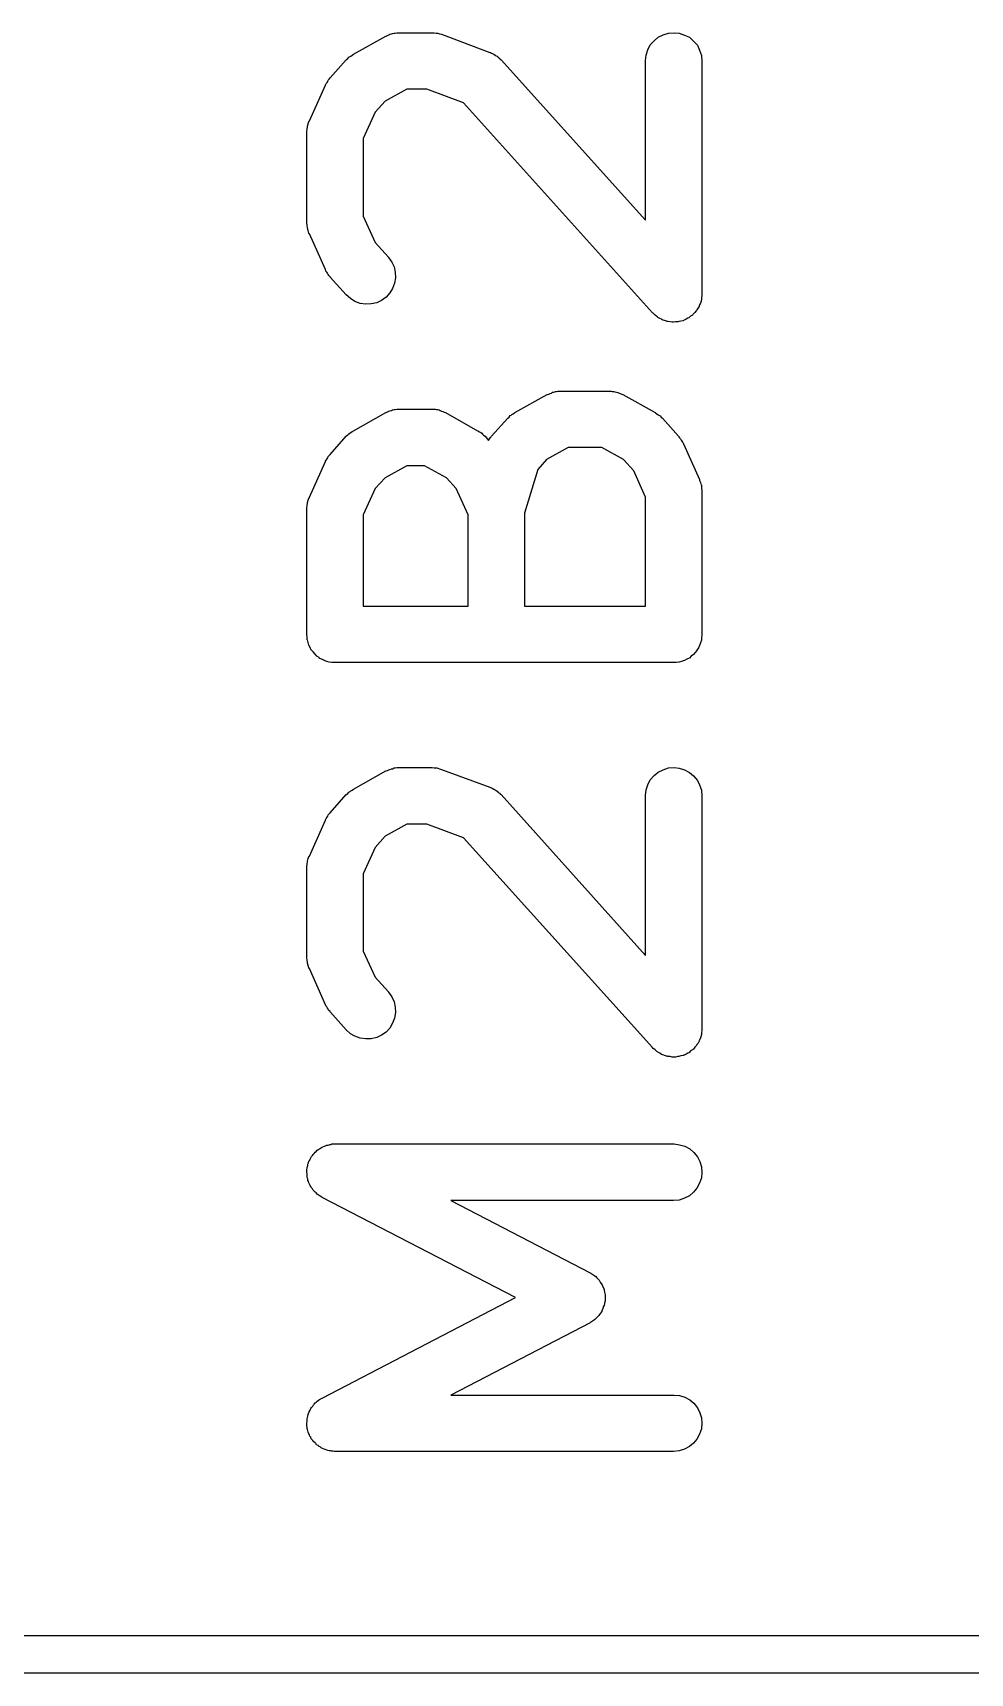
# Model space of a CAD drawing. Extents: x 195.1 to 235.6, y -143.1 to -103.
# Drawn here: x 220.604 to 223.095, y -143.05 to -138.692 of the extents above; entities that cross this region are included whole.
import ezdxf

# ---------------------------------------------------------------- set-up
doc = ezdxf.new("R2010")
doc.units = 0
doc.layers.add('BLACK', color=7, linetype='CONTINUOUS')

msp = doc.modelspace()

# ---------------------------------------------------------------- linework, layer by layer
at = {"layer": 'BLACK', "linetype": 'CONTINUOUS'}
for p, q in [((221.456, -138.749), (221.542, -138.701)), ((221.542, -138.701), (221.543, -138.701)), ((221.543, -138.701), (221.547, -138.699)), ((221.547, -138.699), (221.55, -138.697)), ((221.55, -138.697), (221.553, -138.696)), ((221.553, -138.696), (221.557, -138.695)), ((221.557, -138.695), (221.56, -138.694)), ((221.56, -138.694), (221.564, -138.693)), ((221.564, -138.693), (221.567, -138.693)), ((221.567, -138.693), (221.571, -138.692)), ((221.571, -138.692), (221.575, -138.692)), ((221.575, -138.692), (221.579, -138.692)), ((221.579, -138.692), (221.664, -138.692)), ((221.664, -138.692), (221.665, -138.692)), ((221.665, -138.692), (221.671, -138.692)), ((221.671, -138.692), (221.676, -138.693)), ((221.676, -138.693), (221.678, -138.693)), ((221.678, -138.693), (221.68, -138.693)), ((221.68, -138.693), (221.685, -138.695)), ((221.685, -138.695), (221.69, -138.696)), ((221.69, -138.696), (221.819, -138.744)), ((222.245, -138.724), (222.255, -138.713)), ((222.255, -138.713), (222.266, -138.704)), ((222.266, -138.704), (222.279, -138.697)), ((222.279, -138.697), (222.293, -138.693)), ((222.293, -138.693), (222.308, -138.692)), ((222.308, -138.692), (222.322, -138.693)), ((222.322, -138.693), (222.336, -138.698)), ((222.336, -138.698), (222.349, -138.704)), ((222.349, -138.704), (222.36, -138.714)), ((222.36, -138.714), (222.37, -138.725)), ((221.441, -138.76), (221.444, -138.757)), ((221.444, -138.757), (221.447, -138.755)), ((221.447, -138.755), (221.449, -138.754)), ((221.449, -138.754), (221.453, -138.751)), ((221.453, -138.751), (221.456, -138.749)), ((221.819, -138.744), (221.82, -138.744)), ((221.82, -138.744), (221.823, -138.746)), ((221.823, -138.746), (221.825, -138.747)), ((221.825, -138.747), (221.829, -138.749)), ((221.829, -138.749), (221.833, -138.751)), ((221.833, -138.751), (221.835, -138.753)), ((221.835, -138.753), (221.838, -138.754)), ((221.838, -138.754), (221.841, -138.757)), ((221.841, -138.757), (221.845, -138.76)), ((222.232, -138.766), (222.234, -138.751)), ((222.234, -138.751), (222.238, -138.737)), ((222.238, -138.737), (222.245, -138.724)), ((222.37, -138.725), (222.376, -138.738)), ((222.376, -138.738), (222.381, -138.752)), ((222.381, -138.752), (222.382, -138.767)), ((221.394, -138.812), (221.437, -138.764)), ((221.437, -138.764), (221.438, -138.763)), ((221.438, -138.763), (221.441, -138.76)), ((221.845, -138.76), (221.846, -138.762)), ((221.846, -138.762), (221.849, -138.764)), ((221.849, -138.764), (222.232, -139.19)), ((222.232, -138.767), (222.232, -138.766)), ((222.232, -139.19), (222.232, -138.767)), ((222.382, -138.767), (222.382, -139.386)), ((221.339, -138.926), (221.382, -138.831)), ((221.382, -138.83), (221.384, -138.827)), ((221.382, -138.831), (221.382, -138.83)), ((221.384, -138.827), (221.386, -138.824)), ((221.386, -138.824), (221.388, -138.821)), ((221.388, -138.821), (221.389, -138.818)), ((221.389, -138.818), (221.392, -138.815)), ((221.392, -138.815), (221.394, -138.812)), ((221.598, -138.842), (221.54, -138.874)), ((221.651, -138.842), (221.598, -138.842)), ((221.749, -138.878), (221.651, -138.842)), ((221.54, -138.874), (221.514, -138.903)), ((222.251, -139.436), (221.749, -138.878)), ((221.336, -138.934), (221.338, -138.928)), ((221.338, -138.928), (221.339, -138.927)), ((221.339, -138.927), (221.339, -138.926)), ((221.514, -138.903), (221.482, -138.973)), ((221.332, -138.955), (221.333, -138.948)), ((221.332, -138.956), (221.332, -138.955)), ((221.332, -138.955), (221.332, -138.955)), ((221.332, -138.957), (221.332, -138.956)), ((221.332, -139.195), (221.332, -138.957)), ((221.333, -138.948), (221.334, -138.942)), ((221.334, -138.94), (221.336, -138.934)), ((221.334, -138.941), (221.334, -138.94)), ((221.334, -138.942), (221.334, -138.941)), ((221.482, -138.973), (221.482, -139.179)), ((221.482, -139.179), (221.514, -139.249)), ((221.332, -139.196), (221.332, -139.195)), ((221.332, -139.197), (221.332, -139.196)), ((221.333, -139.203), (221.332, -139.197)), ((221.334, -139.21), (221.333, -139.203)), ((221.334, -139.211), (221.334, -139.21)), ((221.334, -139.21), (221.334, -139.21)), ((221.336, -139.217), (221.334, -139.211)), ((221.338, -139.224), (221.336, -139.217)), ((221.338, -139.225), (221.338, -139.224)), ((221.338, -139.224), (221.338, -139.224)), ((221.339, -139.226), (221.338, -139.225)), ((221.382, -139.321), (221.339, -139.226)), ((221.514, -139.249), (221.549, -139.288)), ((221.383, -139.325), (221.382, -139.321)), ((221.385, -139.328), (221.383, -139.325)), ((221.549, -139.288), (221.549, -139.289)), ((221.549, -139.289), (221.558, -139.301)), ((221.558, -139.301), (221.564, -139.314)), ((221.564, -139.314), (221.567, -139.328)), ((221.387, -139.331), (221.385, -139.328)), ((221.389, -139.334), (221.387, -139.331)), ((221.391, -139.337), (221.389, -139.334)), ((221.394, -139.34), (221.391, -139.337)), ((221.394, -139.341), (221.394, -139.34)), ((221.437, -139.388), (221.394, -139.341)), ((221.565, -139.357), (221.56, -139.371)), ((221.568, -139.343), (221.565, -139.357)), ((221.567, -139.328), (221.568, -139.343)), ((221.448, -139.398), (221.437, -139.388)), ((221.46, -139.406), (221.448, -139.398)), ((221.474, -139.411), (221.46, -139.406)), ((221.489, -139.413), (221.474, -139.411)), ((221.503, -139.412), (221.489, -139.413)), ((221.518, -139.409), (221.503, -139.412)), ((221.531, -139.403), (221.518, -139.409)), ((221.543, -139.394), (221.531, -139.403)), ((221.553, -139.383), (221.543, -139.394)), ((221.56, -139.371), (221.553, -139.383)), ((222.378, -139.41), (222.376, -139.415)), ((222.38, -139.405), (222.378, -139.41)), ((222.381, -139.401), (222.38, -139.403)), ((222.38, -139.403), (222.38, -139.405)), ((222.382, -139.39), (222.381, -139.396)), ((222.381, -139.396), (222.381, -139.401)), ((222.382, -139.386), (222.382, -139.387)), ((222.382, -139.387), (222.382, -139.389)), ((222.382, -139.389), (222.382, -139.39)), ((222.253, -139.437), (222.251, -139.436)), ((222.254, -139.439), (222.253, -139.437)), ((222.258, -139.442), (222.254, -139.439)), ((222.262, -139.446), (222.258, -139.442)), ((222.264, -139.447), (222.262, -139.446)), ((222.265, -139.448), (222.264, -139.447)), ((222.27, -139.451), (222.265, -139.448)), ((222.275, -139.453), (222.27, -139.451)), ((222.276, -139.454), (222.275, -139.453)), ((222.278, -139.455), (222.276, -139.454)), ((222.283, -139.456), (222.278, -139.455)), ((222.288, -139.458), (222.283, -139.456)), ((222.333, -139.456), (222.332, -139.457)), ((222.335, -139.455), (222.333, -139.456)), ((222.34, -139.453), (222.335, -139.455)), ((222.345, -139.45), (222.34, -139.453)), ((222.347, -139.449), (222.345, -139.45)), ((222.348, -139.448), (222.347, -139.449)), ((222.352, -139.445), (222.348, -139.448)), ((222.357, -139.442), (222.352, -139.445)), ((222.358, -139.44), (222.357, -139.442)), ((222.36, -139.439), (222.358, -139.44)), ((222.363, -139.435), (222.36, -139.439)), ((222.367, -139.431), (222.363, -139.435)), ((222.368, -139.43), (222.367, -139.431)), ((222.369, -139.428), (222.368, -139.43)), ((222.372, -139.423), (222.369, -139.428)), ((222.375, -139.419), (222.372, -139.423)), ((222.376, -139.415), (222.375, -139.417)), ((222.375, -139.417), (222.375, -139.419)), ((222.29, -139.459), (222.288, -139.458)), ((222.292, -139.459), (222.29, -139.459)), ((222.298, -139.46), (222.292, -139.459)), ((222.303, -139.461), (222.298, -139.46)), ((222.305, -139.461), (222.303, -139.461)), ((222.307, -139.461), (222.305, -139.461)), ((222.312, -139.46), (222.307, -139.461)), ((222.318, -139.46), (222.312, -139.46)), ((222.319, -139.46), (222.318, -139.46)), ((222.321, -139.459), (222.319, -139.46)), ((222.326, -139.458), (222.321, -139.459)), ((222.332, -139.457), (222.326, -139.458)), ((221.885, -139.701), (221.971, -139.653)), ((221.971, -139.653), (221.972, -139.653)), ((221.972, -139.653), (221.975, -139.652)), ((221.975, -139.652), (221.979, -139.65)), ((221.979, -139.65), (221.982, -139.649)), ((221.982, -139.649), (221.985, -139.647)), ((221.985, -139.647), (221.989, -139.647)), ((221.989, -139.647), (221.993, -139.645)), ((221.993, -139.645), (221.996, -139.645)), ((221.996, -139.645), (221.999, -139.644)), ((221.999, -139.644), (222.003, -139.644)), ((222.003, -139.644), (222.007, -139.644)), ((222.007, -139.644), (222.136, -139.644)), ((222.136, -139.644), (222.137, -139.644)), ((222.137, -139.644), (222.141, -139.644)), ((222.141, -139.644), (222.144, -139.645)), ((222.144, -139.645), (222.148, -139.645)), ((222.148, -139.645), (222.151, -139.646)), ((222.151, -139.646), (222.155, -139.647)), ((222.155, -139.647), (222.159, -139.648)), ((222.159, -139.648), (222.162, -139.649)), ((222.162, -139.649), (222.165, -139.65)), ((222.165, -139.65), (222.169, -139.652)), ((222.169, -139.652), (222.172, -139.653)), ((222.172, -139.653), (222.258, -139.701)), ((221.456, -139.749), (221.542, -139.701)), ((221.542, -139.701), (221.543, -139.701)), ((221.543, -139.701), (221.547, -139.699)), ((221.547, -139.699), (221.55, -139.697)), ((221.55, -139.697), (221.553, -139.696)), ((221.553, -139.696), (221.557, -139.695)), ((221.557, -139.695), (221.56, -139.694)), ((221.56, -139.694), (221.564, -139.693)), ((221.564, -139.693), (221.567, -139.693)), ((221.567, -139.693), (221.571, -139.692)), ((221.571, -139.692), (221.575, -139.692)), ((221.575, -139.692), (221.579, -139.692)), ((221.579, -139.692), (221.664, -139.692)), ((221.664, -139.692), (221.665, -139.692)), ((221.665, -139.692), (221.669, -139.692)), ((221.669, -139.692), (221.673, -139.692)), ((221.673, -139.692), (221.676, -139.693)), ((221.676, -139.693), (221.68, -139.693)), ((221.68, -139.693), (221.684, -139.694)), ((221.684, -139.694), (221.687, -139.695)), ((221.687, -139.695), (221.69, -139.697)), ((221.69, -139.697), (221.694, -139.698)), ((221.694, -139.698), (221.697, -139.7)), ((221.697, -139.7), (221.701, -139.701)), ((221.701, -139.701), (221.786, -139.749)), ((221.823, -139.764), (221.866, -139.716)), ((221.866, -139.716), (221.87, -139.713)), ((221.866, -139.716), (221.866, -139.716)), ((221.87, -139.713), (221.873, -139.709)), ((221.873, -139.709), (221.875, -139.708)), ((221.875, -139.708), (221.877, -139.706)), ((221.877, -139.706), (221.881, -139.704)), ((221.881, -139.704), (221.885, -139.701)), ((222.258, -139.701), (222.259, -139.702)), ((222.259, -139.702), (222.262, -139.704)), ((222.262, -139.704), (222.266, -139.707)), ((222.266, -139.707), (222.268, -139.708)), ((222.268, -139.708), (222.271, -139.71)), ((222.271, -139.71), (222.274, -139.713)), ((222.274, -139.713), (222.277, -139.716)), ((222.277, -139.716), (222.32, -139.764)), ((221.438, -139.763), (221.441, -139.76)), ((221.441, -139.76), (221.444, -139.757)), ((221.444, -139.757), (221.447, -139.755)), ((221.447, -139.755), (221.449, -139.754)), ((221.449, -139.754), (221.453, -139.751)), ((221.453, -139.751), (221.456, -139.749)), ((221.786, -139.749), (221.787, -139.749)), ((221.787, -139.749), (221.791, -139.752)), ((221.791, -139.752), (221.795, -139.754)), ((221.795, -139.754), (221.797, -139.756)), ((221.797, -139.756), (221.799, -139.758)), ((221.799, -139.758), (221.802, -139.761)), ((221.802, -139.761), (221.806, -139.764)), ((221.394, -139.812), (221.437, -139.764)), ((221.437, -139.764), (221.438, -139.763)), ((221.806, -139.764), (221.815, -139.775)), ((221.815, -139.775), (221.818, -139.771)), ((221.818, -139.771), (221.821, -139.766)), ((221.821, -139.766), (221.822, -139.765)), ((221.822, -139.765), (221.823, -139.764)), ((222.027, -139.794), (221.969, -139.826)), ((222.116, -139.794), (222.027, -139.794)), ((222.174, -139.826), (222.116, -139.794)), ((222.32, -139.764), (222.321, -139.765)), ((222.321, -139.765), (222.323, -139.768)), ((222.323, -139.768), (222.325, -139.771)), ((222.325, -139.771), (222.327, -139.774)), ((222.327, -139.774), (222.329, -139.777)), ((222.329, -139.777), (222.331, -139.78)), ((222.331, -139.78), (222.333, -139.784)), ((222.333, -139.784), (222.376, -139.879)), ((221.339, -139.926), (221.382, -139.831)), ((221.382, -139.83), (221.384, -139.827)), ((221.382, -139.831), (221.382, -139.83)), ((221.384, -139.827), (221.386, -139.824)), ((221.386, -139.824), (221.388, -139.821)), ((221.388, -139.821), (221.389, -139.818)), ((221.389, -139.818), (221.392, -139.815)), ((221.392, -139.815), (221.394, -139.812)), ((221.598, -139.842), (221.54, -139.874)), ((221.645, -139.842), (221.598, -139.842)), ((221.703, -139.874), (221.645, -139.842)), ((221.969, -139.826), (221.946, -139.852)), ((222.201, -139.856), (222.174, -139.826)), ((221.54, -139.874), (221.514, -139.903)), ((221.729, -139.903), (221.703, -139.874)), ((221.946, -139.852), (221.911, -139.968)), ((222.232, -139.926), (222.201, -139.856)), ((222.376, -139.879), (222.376, -139.88)), ((222.376, -139.88), (222.376, -139.88)), ((222.376, -139.88), (222.376, -139.881)), ((222.376, -139.881), (222.378, -139.887)), ((222.378, -139.887), (222.38, -139.894)), ((221.334, -139.94), (221.336, -139.934)), ((221.336, -139.934), (221.338, -139.928)), ((221.338, -139.928), (221.339, -139.927)), ((221.339, -139.927), (221.339, -139.926)), ((221.514, -139.903), (221.482, -139.973)), ((221.761, -139.973), (221.729, -139.903)), ((222.232, -140.215), (222.232, -139.926)), ((222.38, -139.894), (222.381, -139.894)), ((222.381, -139.894), (222.381, -139.895)), ((222.381, -139.895), (222.381, -139.902)), ((222.381, -139.902), (222.382, -139.908)), ((222.382, -139.908), (222.382, -139.909)), ((222.382, -139.909), (222.382, -139.91)), ((222.382, -139.91), (222.382, -140.29)), ((221.332, -139.955), (221.333, -139.948)), ((221.332, -139.956), (221.332, -139.955)), ((221.332, -139.955), (221.332, -139.955)), ((221.332, -139.957), (221.332, -139.956)), ((221.332, -140.29), (221.332, -139.957)), ((221.333, -139.948), (221.334, -139.942)), ((221.334, -139.941), (221.334, -139.94)), ((221.334, -139.942), (221.334, -139.941)), ((221.482, -139.973), (221.482, -140.215)), ((221.761, -140.215), (221.761, -139.973)), ((221.911, -139.968), (221.911, -140.215)), ((221.482, -140.215), (221.761, -140.215)), ((221.911, -140.215), (222.232, -140.215)), ((221.333, -140.298), (221.332, -140.29)), ((221.333, -140.305), (221.333, -140.298)), ((221.334, -140.305), (221.333, -140.305)), ((221.336, -140.312), (221.334, -140.305)), ((221.334, -140.305), (221.334, -140.305)), ((221.338, -140.319), (221.336, -140.312)), ((221.341, -140.325), (221.338, -140.319)), ((221.338, -140.319), (221.338, -140.319)), ((221.338, -140.319), (221.338, -140.319)), ((221.344, -140.332), (221.341, -140.325)), ((222.373, -140.326), (222.369, -140.332)), ((222.376, -140.32), (222.373, -140.326)), ((222.378, -140.313), (222.376, -140.32)), ((222.376, -140.32), (222.376, -140.32)), ((222.376, -140.32), (222.376, -140.32)), ((222.381, -140.306), (222.378, -140.313)), ((222.382, -140.292), (222.381, -140.299)), ((222.381, -140.299), (222.381, -140.306)), ((222.381, -140.306), (222.381, -140.306)), ((222.381, -140.306), (222.381, -140.306)), ((222.382, -140.29), (222.382, -140.291)), ((222.382, -140.291), (222.382, -140.291)), ((222.382, -140.291), (222.382, -140.291)), ((222.382, -140.291), (222.382, -140.292)), ((221.345, -140.332), (221.344, -140.332)), ((221.349, -140.337), (221.345, -140.332)), ((221.345, -140.332), (221.345, -140.332)), ((221.354, -140.343), (221.349, -140.337)), ((221.359, -140.348), (221.354, -140.343)), ((221.354, -140.343), (221.354, -140.343)), ((221.354, -140.343), (221.354, -140.343)), ((221.365, -140.352), (221.359, -140.348)), ((221.365, -140.353), (221.365, -140.352)), ((221.365, -140.352), (221.365, -140.352)), ((221.371, -140.356), (221.365, -140.353)), ((221.378, -140.359), (221.371, -140.356)), ((221.378, -140.36), (221.378, -140.359)), ((221.378, -140.359), (221.378, -140.359)), ((221.385, -140.362), (221.378, -140.36)), ((221.392, -140.364), (221.385, -140.362)), ((221.399, -140.365), (221.392, -140.364)), ((221.392, -140.364), (221.392, -140.364)), ((221.392, -140.364), (221.392, -140.364)), ((221.406, -140.365), (221.399, -140.365)), ((221.407, -140.365), (221.406, -140.365)), ((222.307, -140.365), (221.407, -140.365)), ((221.407, -140.365), (221.407, -140.365)), ((221.407, -140.365), (221.407, -140.365)), ((221.407, -140.365), (221.407, -140.365)), ((222.314, -140.365), (222.307, -140.365)), ((222.321, -140.364), (222.314, -140.365)), ((222.322, -140.364), (222.321, -140.364)), ((222.321, -140.364), (222.321, -140.364)), ((222.328, -140.362), (222.322, -140.364)), ((222.335, -140.36), (222.328, -140.362)), ((222.336, -140.36), (222.335, -140.36)), ((222.335, -140.36), (222.335, -140.36)), ((222.342, -140.356), (222.336, -140.36)), ((222.348, -140.353), (222.342, -140.356)), ((222.349, -140.353), (222.348, -140.353)), ((222.348, -140.353), (222.348, -140.353)), ((222.354, -140.348), (222.349, -140.353)), ((222.36, -140.344), (222.354, -140.348)), ((222.364, -140.338), (222.36, -140.344)), ((222.36, -140.344), (222.36, -140.344)), ((222.36, -140.344), (222.36, -140.344)), ((222.369, -140.333), (222.364, -140.338)), ((222.369, -140.332), (222.369, -140.333)), ((222.369, -140.333), (222.369, -140.333)), ((221.456, -140.701), (221.542, -140.653)), ((221.542, -140.653), (221.543, -140.653)), ((221.543, -140.653), (221.547, -140.652)), ((221.547, -140.652), (221.55, -140.65)), ((221.55, -140.65), (221.553, -140.649)), ((221.553, -140.649), (221.557, -140.647)), ((221.557, -140.647), (221.56, -140.647)), ((221.56, -140.647), (221.564, -140.645)), ((221.564, -140.645), (221.567, -140.645)), ((221.567, -140.645), (221.571, -140.644)), ((221.571, -140.644), (221.575, -140.644)), ((221.575, -140.644), (221.579, -140.644)), ((221.579, -140.644), (221.664, -140.644)), ((221.664, -140.644), (221.665, -140.644)), ((221.665, -140.644), (221.671, -140.645)), ((221.671, -140.645), (221.676, -140.645)), ((221.676, -140.645), (221.678, -140.645)), ((221.678, -140.645), (221.68, -140.646)), ((221.68, -140.646), (221.685, -140.647)), ((221.685, -140.647), (221.69, -140.649)), ((221.69, -140.649), (221.819, -140.696)), ((222.245, -140.677), (222.255, -140.665)), ((222.255, -140.665), (222.266, -140.656)), ((222.266, -140.656), (222.279, -140.65)), ((222.279, -140.65), (222.293, -140.645)), ((222.293, -140.645), (222.308, -140.644)), ((222.308, -140.644), (222.322, -140.646)), ((222.322, -140.646), (222.336, -140.65)), ((222.336, -140.65), (222.349, -140.657)), ((222.349, -140.657), (222.36, -140.666)), ((222.36, -140.666), (222.37, -140.678)), ((221.394, -140.764), (221.437, -140.716)), ((221.437, -140.716), (221.438, -140.716)), ((221.438, -140.716), (221.441, -140.713)), ((221.441, -140.713), (221.444, -140.709)), ((221.444, -140.709), (221.447, -140.708)), ((221.447, -140.708), (221.449, -140.706)), ((221.449, -140.706), (221.453, -140.704)), ((221.453, -140.704), (221.456, -140.701)), ((221.819, -140.696), (221.82, -140.697)), ((221.82, -140.697), (221.823, -140.698)), ((221.823, -140.698), (221.825, -140.699)), ((221.825, -140.699), (221.829, -140.701)), ((221.829, -140.701), (221.833, -140.703)), ((221.833, -140.703), (221.835, -140.705)), ((221.835, -140.705), (221.838, -140.707)), ((221.838, -140.707), (221.841, -140.71)), ((221.841, -140.71), (221.845, -140.712)), ((221.845, -140.712), (221.846, -140.715)), ((221.846, -140.715), (221.849, -140.716)), ((221.849, -140.716), (222.232, -141.143)), ((222.232, -140.718), (222.234, -140.703)), ((222.232, -140.719), (222.232, -140.718)), ((222.232, -141.143), (222.232, -140.719)), ((222.234, -140.703), (222.238, -140.69)), ((222.238, -140.69), (222.245, -140.677)), ((222.37, -140.678), (222.376, -140.69)), ((222.376, -140.69), (222.381, -140.704)), ((222.381, -140.704), (222.382, -140.719)), ((222.382, -140.719), (222.382, -141.338)), ((221.339, -140.879), (221.382, -140.784)), ((221.382, -140.783), (221.384, -140.779)), ((221.382, -140.784), (221.382, -140.783)), ((221.384, -140.779), (221.386, -140.776)), ((221.386, -140.776), (221.388, -140.773)), ((221.388, -140.773), (221.389, -140.77)), ((221.389, -140.77), (221.392, -140.767)), ((221.392, -140.767), (221.394, -140.764)), ((221.598, -140.794), (221.54, -140.826)), ((221.651, -140.794), (221.598, -140.794)), ((221.749, -140.831), (221.651, -140.794)), ((221.54, -140.826), (221.514, -140.856)), ((222.251, -141.388), (221.749, -140.831)), ((221.333, -140.901), (221.334, -140.894)), ((221.334, -140.893), (221.336, -140.886)), ((221.334, -140.894), (221.334, -140.893)), ((221.334, -140.893), (221.334, -140.893)), ((221.336, -140.886), (221.338, -140.88)), ((221.338, -140.88), (221.339, -140.879)), ((221.339, -140.879), (221.339, -140.879)), ((221.514, -140.856), (221.482, -140.926)), ((221.332, -140.907), (221.333, -140.901)), ((221.332, -140.908), (221.332, -140.907)), ((221.332, -140.91), (221.332, -140.908)), ((221.332, -140.908), (221.332, -140.908)), ((221.332, -141.148), (221.332, -140.91)), ((221.482, -140.926), (221.482, -141.132)), ((221.332, -141.149), (221.332, -141.148)), ((221.332, -141.148), (221.332, -141.148)), ((221.333, -141.156), (221.332, -141.149)), ((221.482, -141.132), (221.514, -141.201)), ((221.334, -141.162), (221.333, -141.156)), ((221.334, -141.163), (221.334, -141.162)), ((221.334, -141.164), (221.334, -141.163)), ((221.336, -141.17), (221.334, -141.164)), ((221.338, -141.176), (221.336, -141.17)), ((221.338, -141.177), (221.338, -141.176)), ((221.339, -141.178), (221.338, -141.177)), ((221.338, -141.177), (221.338, -141.177)), ((221.382, -141.274), (221.339, -141.178)), ((221.514, -141.201), (221.549, -141.24)), ((221.549, -141.24), (221.549, -141.241)), ((221.549, -141.241), (221.558, -141.253)), ((221.383, -141.277), (221.382, -141.274)), ((221.385, -141.28), (221.383, -141.277)), ((221.387, -141.283), (221.385, -141.28)), ((221.389, -141.286), (221.387, -141.283)), ((221.391, -141.289), (221.389, -141.286)), ((221.558, -141.253), (221.564, -141.266)), ((221.564, -141.266), (221.567, -141.281)), ((221.567, -141.281), (221.568, -141.295)), ((221.394, -141.292), (221.391, -141.289)), ((221.394, -141.293), (221.394, -141.292)), ((221.437, -141.341), (221.394, -141.293)), ((221.56, -141.323), (221.553, -141.336)), ((221.565, -141.31), (221.56, -141.323)), ((221.568, -141.295), (221.565, -141.31)), ((221.448, -141.351), (221.437, -141.341)), ((221.46, -141.358), (221.448, -141.351)), ((221.474, -141.363), (221.46, -141.358)), ((221.489, -141.365), (221.474, -141.363)), ((221.503, -141.365), (221.489, -141.365)), ((221.518, -141.361), (221.503, -141.365)), ((221.531, -141.355), (221.518, -141.361)), ((221.543, -141.347), (221.531, -141.355)), ((221.553, -141.336), (221.543, -141.347)), ((222.375, -141.371), (222.372, -141.376)), ((222.376, -141.368), (222.375, -141.369)), ((222.375, -141.369), (222.375, -141.371)), ((222.378, -141.362), (222.376, -141.368)), ((222.38, -141.357), (222.378, -141.362)), ((222.381, -141.354), (222.38, -141.355)), ((222.38, -141.355), (222.38, -141.357)), ((222.382, -141.343), (222.381, -141.348)), ((222.381, -141.348), (222.381, -141.354)), ((222.382, -141.338), (222.382, -141.339)), ((222.382, -141.339), (222.382, -141.341)), ((222.382, -141.341), (222.382, -141.343)), ((222.253, -141.39), (222.251, -141.388)), ((222.254, -141.391), (222.253, -141.39)), ((222.258, -141.394), (222.254, -141.391)), ((222.262, -141.398), (222.258, -141.394)), ((222.264, -141.399), (222.262, -141.398)), ((222.265, -141.4), (222.264, -141.399)), ((222.27, -141.403), (222.265, -141.4)), ((222.275, -141.406), (222.27, -141.403)), ((222.276, -141.406), (222.275, -141.406)), ((222.278, -141.407), (222.276, -141.406)), ((222.283, -141.409), (222.278, -141.407)), ((222.288, -141.411), (222.283, -141.409)), ((222.29, -141.411), (222.288, -141.411)), ((222.292, -141.412), (222.29, -141.411)), ((222.298, -141.412), (222.292, -141.412)), ((222.303, -141.413), (222.298, -141.412)), ((222.305, -141.413), (222.303, -141.413)), ((222.307, -141.413), (222.305, -141.413)), ((222.312, -141.413), (222.307, -141.413)), ((222.318, -141.412), (222.312, -141.413)), ((222.319, -141.412), (222.318, -141.412)), ((222.321, -141.412), (222.319, -141.412)), ((222.326, -141.41), (222.321, -141.412)), ((222.332, -141.409), (222.326, -141.41)), ((222.333, -141.408), (222.332, -141.409)), ((222.335, -141.408), (222.333, -141.408)), ((222.34, -141.405), (222.335, -141.408)), ((222.345, -141.403), (222.34, -141.405)), ((222.347, -141.402), (222.345, -141.403)), ((222.348, -141.401), (222.347, -141.402)), ((222.352, -141.397), (222.348, -141.401)), ((222.357, -141.394), (222.352, -141.397)), ((222.358, -141.393), (222.357, -141.394)), ((222.36, -141.392), (222.358, -141.393)), ((222.363, -141.387), (222.36, -141.392)), ((222.367, -141.383), (222.363, -141.387)), ((222.368, -141.382), (222.367, -141.383)), ((222.369, -141.38), (222.368, -141.382)), ((222.372, -141.376), (222.369, -141.38)), ((221.343, -141.681), (221.345, -141.677)), ((221.345, -141.677), (221.347, -141.675)), ((221.347, -141.675), (221.349, -141.672)), ((221.349, -141.672), (221.352, -141.669)), ((221.352, -141.669), (221.354, -141.666)), ((221.354, -141.666), (221.357, -141.664)), ((221.357, -141.664), (221.359, -141.661)), ((221.359, -141.661), (221.362, -141.659)), ((221.362, -141.659), (221.366, -141.657)), ((221.366, -141.657), (221.369, -141.655)), ((221.369, -141.655), (221.371, -141.653)), ((221.371, -141.653), (221.375, -141.652)), ((221.375, -141.652), (221.379, -141.65)), ((221.379, -141.65), (221.382, -141.649)), ((221.382, -141.649), (221.385, -141.647)), ((221.385, -141.647), (221.389, -141.647)), ((221.389, -141.647), (221.393, -141.645)), ((221.393, -141.645), (221.396, -141.645)), ((221.396, -141.645), (221.399, -141.644)), ((221.399, -141.644), (221.403, -141.644)), ((221.403, -141.644), (221.407, -141.644)), ((221.407, -141.644), (222.307, -141.644)), ((222.307, -141.644), (222.308, -141.644)), ((222.308, -141.644), (222.323, -141.646)), ((222.323, -141.646), (222.337, -141.65)), ((222.337, -141.65), (222.35, -141.657)), ((222.35, -141.657), (222.361, -141.667)), ((222.361, -141.667), (222.37, -141.678)), ((222.37, -141.678), (222.377, -141.691)), ((221.332, -141.712), (221.333, -141.708)), ((221.332, -141.715), (221.332, -141.712)), ((221.332, -141.719), (221.332, -141.715)), ((221.333, -141.723), (221.332, -141.719)), ((221.333, -141.708), (221.334, -141.704)), ((221.334, -141.704), (221.335, -141.701)), ((221.335, -141.698), (221.337, -141.694)), ((221.335, -141.701), (221.335, -141.698)), ((221.337, -141.694), (221.338, -141.69)), ((221.338, -141.69), (221.34, -141.687)), ((221.34, -141.687), (221.341, -141.684)), ((221.341, -141.684), (221.343, -141.681)), ((222.377, -141.691), (222.381, -141.705)), ((222.381, -141.705), (222.382, -141.72)), ((222.382, -141.72), (222.381, -141.734)), ((221.333, -141.727), (221.333, -141.723)), ((221.333, -141.73), (221.333, -141.727)), ((221.333, -141.733), (221.333, -141.73)), ((221.335, -141.737), (221.333, -141.733)), ((221.335, -141.741), (221.335, -141.737)), ((221.337, -141.744), (221.335, -141.741)), ((221.338, -141.747), (221.337, -141.744)), ((221.339, -141.751), (221.338, -141.747)), ((221.341, -141.754), (221.339, -141.751)), ((221.343, -141.757), (221.341, -141.754)), ((221.344, -141.76), (221.343, -141.757)), ((221.347, -141.763), (221.344, -141.76)), ((221.349, -141.767), (221.347, -141.763)), ((222.369, -141.761), (222.36, -141.772)), ((222.376, -141.748), (222.369, -141.761)), ((222.381, -141.734), (222.376, -141.748)), ((221.352, -141.769), (221.349, -141.767)), ((221.354, -141.772), (221.352, -141.769)), ((221.357, -141.774), (221.354, -141.772)), ((221.36, -141.777), (221.357, -141.774)), ((221.362, -141.779), (221.36, -141.777)), ((221.365, -141.781), (221.362, -141.779)), ((221.368, -141.783), (221.365, -141.781)), ((221.372, -141.785), (221.368, -141.783)), ((221.373, -141.786), (221.372, -141.785)), ((221.887, -142.052), (221.373, -141.786)), ((222.307, -141.794), (221.715, -141.794)), ((221.715, -141.794), (222.085, -141.986)), ((222.322, -141.793), (222.307, -141.794)), ((222.336, -141.788), (222.322, -141.793)), ((222.349, -141.782), (222.336, -141.788)), ((222.36, -141.772), (222.349, -141.782)), ((222.085, -141.986), (222.085, -141.986)), ((222.085, -141.986), (222.086, -141.987)), ((222.086, -141.987), (222.087, -141.987)), ((222.087, -141.987), (222.092, -141.991)), ((222.092, -141.991), (222.098, -141.994)), ((222.098, -141.994), (222.098, -141.995)), ((222.098, -141.995), (222.099, -141.995)), ((222.099, -141.995), (222.103, -142)), ((222.103, -142), (222.108, -142.005)), ((222.108, -142.005), (222.108, -142.005)), ((222.108, -142.005), (222.109, -142.006)), ((222.109, -142.006), (222.112, -142.011)), ((222.112, -142.011), (222.116, -142.017)), ((222.116, -142.017), (222.116, -142.018)), ((222.116, -142.018), (222.117, -142.018)), ((222.117, -142.018), (222.119, -142.024)), ((222.119, -142.024), (222.122, -142.03)), ((221.373, -142.319), (221.887, -142.052)), ((222.122, -142.03), (222.122, -142.031)), ((222.122, -142.031), (222.122, -142.032)), ((222.122, -142.032), (222.123, -142.038)), ((222.123, -142.067), (222.122, -142.074)), ((222.123, -142.038), (222.125, -142.045)), ((222.125, -142.061), (222.123, -142.067)), ((222.125, -142.045), (222.125, -142.046)), ((222.125, -142.046), (222.125, -142.046)), ((222.125, -142.046), (222.125, -142.053)), ((222.125, -142.053), (222.125, -142.059)), ((222.125, -142.059), (222.125, -142.06)), ((222.125, -142.06), (222.125, -142.061)), ((222.097, -142.111), (222.091, -142.115)), ((222.098, -142.11), (222.097, -142.11)), ((222.097, -142.11), (222.097, -142.111)), ((222.103, -142.105), (222.098, -142.11)), ((222.107, -142.101), (222.103, -142.105)), ((222.108, -142.1), (222.107, -142.101)), ((222.112, -142.094), (222.108, -142.1)), ((222.108, -142.1), (222.108, -142.1)), ((222.116, -142.089), (222.112, -142.094)), ((222.119, -142.081), (222.116, -142.087)), ((222.116, -142.087), (222.116, -142.088)), ((222.116, -142.088), (222.116, -142.089)), ((222.121, -142.075), (222.119, -142.081)), ((222.122, -142.075), (222.121, -142.075)), ((222.122, -142.074), (222.122, -142.075)), ((222.085, -142.119), (221.715, -142.311)), ((222.086, -142.118), (222.085, -142.119)), ((222.085, -142.119), (222.085, -142.119)), ((222.091, -142.115), (222.086, -142.118)), ((221.352, -142.335), (221.354, -142.332)), ((221.354, -142.332), (221.357, -142.33)), ((221.357, -142.33), (221.36, -142.327)), ((221.36, -142.327), (221.363, -142.325)), ((221.363, -142.325), (221.366, -142.323)), ((221.366, -142.323), (221.369, -142.321)), ((221.369, -142.321), (221.373, -142.319)), ((221.715, -142.311), (222.307, -142.311)), ((222.307, -142.311), (222.308, -142.311)), ((222.308, -142.311), (222.323, -142.312)), ((222.323, -142.312), (222.337, -142.317)), ((222.337, -142.317), (222.35, -142.324)), ((222.35, -142.324), (222.361, -142.333)), ((221.333, -142.374), (221.334, -142.371)), ((221.333, -142.377), (221.333, -142.374)), ((221.334, -142.371), (221.335, -142.367)), ((221.335, -142.367), (221.336, -142.363)), ((221.336, -142.363), (221.337, -142.36)), ((221.337, -142.36), (221.338, -142.357)), ((221.338, -142.357), (221.34, -142.353)), ((221.34, -142.353), (221.342, -142.349)), ((221.342, -142.349), (221.343, -142.347)), ((221.343, -142.347), (221.345, -142.344)), ((221.345, -142.344), (221.348, -142.341)), ((221.348, -142.341), (221.35, -142.337)), ((221.35, -142.337), (221.352, -142.335)), ((222.361, -142.333), (222.37, -142.345)), ((222.37, -142.345), (222.377, -142.358)), ((222.377, -142.358), (222.381, -142.372)), ((222.381, -142.372), (222.382, -142.386)), ((221.332, -142.385), (221.333, -142.381)), ((221.332, -142.388), (221.332, -142.385)), ((221.332, -142.392), (221.332, -142.388)), ((221.333, -142.396), (221.332, -142.392)), ((221.333, -142.381), (221.333, -142.377)), ((221.333, -142.4), (221.333, -142.396)), ((221.334, -142.403), (221.333, -142.4)), ((221.335, -142.406), (221.334, -142.403)), ((221.336, -142.41), (221.335, -142.406)), ((221.338, -142.414), (221.336, -142.41)), ((221.339, -142.417), (221.338, -142.414)), ((221.34, -142.42), (221.339, -142.417)), ((222.376, -142.415), (222.369, -142.428)), ((222.381, -142.401), (222.376, -142.415)), ((222.382, -142.386), (222.381, -142.401)), ((221.343, -142.423), (221.34, -142.42)), ((221.344, -142.427), (221.343, -142.423)), ((221.346, -142.429), (221.344, -142.427)), ((221.348, -142.432), (221.346, -142.429)), ((221.351, -142.435), (221.348, -142.432)), ((221.354, -142.438), (221.351, -142.435)), ((221.356, -142.44), (221.354, -142.438)), ((221.358, -142.443), (221.356, -142.44)), ((221.362, -142.445), (221.358, -142.443)), ((221.365, -142.448), (221.362, -142.445)), ((221.368, -142.449), (221.365, -142.448)), ((221.37, -142.451), (221.368, -142.449)), ((221.374, -142.453), (221.37, -142.451)), ((221.378, -142.455), (221.374, -142.453)), ((221.381, -142.456), (221.378, -142.455)), ((221.384, -142.457), (221.381, -142.456)), ((221.388, -142.458), (221.384, -142.457)), ((221.392, -142.459), (221.388, -142.458)), ((221.395, -142.459), (221.392, -142.459)), ((221.398, -142.46), (221.395, -142.459)), ((221.402, -142.46), (221.398, -142.46)), ((221.406, -142.461), (221.402, -142.46)), ((221.407, -142.461), (221.406, -142.461)), ((222.307, -142.461), (221.407, -142.461)), ((222.322, -142.459), (222.307, -142.461)), ((222.336, -142.455), (222.322, -142.459)), ((222.349, -142.448), (222.336, -142.455)), ((222.36, -142.439), (222.349, -142.448)), ((222.369, -142.428), (222.36, -142.439)), ((195.55, -142.95), (235.45, -142.95)), ((235.498, -143.05), (195.502, -143.05))]:
    msp.add_line(p, q, dxfattribs=at)

doc.saveas('drawing.dxf')
